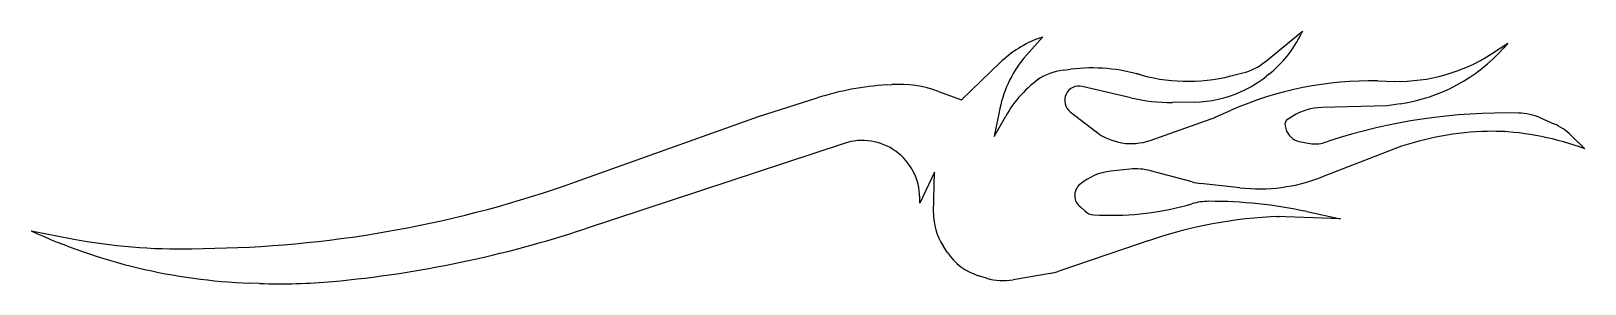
# Model space of a CAD drawing. Header units: metres. Extents: x 2.69 to 9.45, y 1.94 to 3.04.
import ezdxf

# ---------------------------------------------------------------- set-up
doc = ezdxf.new("R2010")
doc.units = ezdxf.units.M

msp = doc.modelspace()

# ---------------------------------------------------------------- linework, layer by layer
at = {"color": 10, "linetype": 'CONTINUOUS'}
for p, q in [((7.0888, 3.0118), (7.0175, 2.9312)), ((7.0736, 3.0061), (7.0888, 3.0118)), ((8.0562, 2.9033), (8.2189, 3.036)), ((8.2189, 3.036), (8.2135, 3.0247)), ((9.0423, 2.9376), (9.113, 2.9832)), ((9.113, 2.9832), (9.0951, 2.9631)), ((6.7344, 2.7375), (6.9035, 2.8992)), ((7.1769, 2.8665), (7.2111, 2.8707)), ((7.5233, 2.8432), (7.4963, 2.8515)), ((7.9069, 2.8413), (7.9597, 2.8547)), ((8.0728, 2.8485), (8.0613, 2.8394)), ((6.4099, 2.8026), (6.4315, 2.804)), ((6.6351, 2.7741), (6.7344, 2.7375)), ((7.0807, 2.8345), (7.0664, 2.8247)), ((7.4726, 2.7465), (7.2608, 2.7962)), ((8.5472, 2.8196), (8.6193, 2.818)), ((5.852, 2.6646), (6.1073, 2.746)), ((7.7489, 2.7279), (7.6533, 2.7267)), ((8.5877, 2.7123), (8.303, 2.7046)), ((8.6448, 2.7207), (8.5877, 2.7123)), ((5.0546, 2.3809), (5.852, 2.6646)), ((6.9021, 2.7005), (6.8769, 2.5779)), ((6.8769, 2.5779), (6.9274, 2.6674)), ((7.2084, 2.6858), (7.3204, 2.5995)), ((7.5557, 2.5615), (7.8213, 2.6546)), ((7.8395, 2.6618), (7.9092, 2.6925)), ((8.1774, 2.6667), (8.1545, 2.6524)), ((9.2544, 2.6594), (9.3136, 2.6334)), ((8.1435, 2.6252), (8.1467, 2.6125)), ((9.0634, 2.6014), (9.0999, 2.6)), ((9.3876, 2.5836), (9.4482, 2.5245)), ((6.2251, 2.5487), (5.0979, 2.1776)), ((8.2053, 2.5571), (8.2514, 2.5482)), ((8.6505, 2.5365), (8.302, 2.4022)), ((8.3136, 2.5521), (8.3322, 2.5581)), ((8.701, 2.5512), (8.6505, 2.5365)), ((7.4681, 2.4364), (7.3851, 2.4276)), ((6.6181, 2.4241), (6.5535, 2.2891)), ((6.6137, 2.2473), (6.6181, 2.4241)), ((7.7392, 2.3814), (7.5583, 2.4294)), ((7.9469, 2.3555), (7.7757, 2.3745)), ((6.5535, 2.2891), (6.5533, 2.3127)), ((7.2527, 2.2722), (7.2714, 2.2549)), ((7.311, 2.2385), (7.335, 2.2374)), ((8.2387, 2.2522), (8.3846, 2.2208)), ((2.6859, 2.1687), (2.8648, 2.1345)), ((8.1058, 2.2307), (8.1172, 2.2312)), ((8.3846, 2.2208), (8.1058, 2.2307)), ((6.6731, 2.0757), (6.6547, 2.1038)), ((7.5076, 2.1116), (7.1585, 1.9933)), ((7.5453, 2.1245), (7.5076, 2.1116)), ((3.3871, 2.0907), (3.4855, 2.0928)), ((6.8446, 1.9631), (6.809, 1.9739)), ((7.121, 1.9837), (6.9604, 1.9558)), ((3.6807, 1.94), (3.6383, 1.9416))]:
    msp.add_line(p, q, dxfattribs=at)
for centre, radius, start, end in [((7.2491, 2.5379), 0.5, 110.54273, 133.72521), ((7.7625, 3.2405), 0.5, 308.37171, 334.42415), ((7.3918, 2.5998), 0.5, 138.48336, 168.38048), ((8.6358, 3.5679), 0.75, 268.74158, 302.82187), ((8.5357, 3.4627), 0.75, 278.36003, 318.23174), ((7.2075, 2.6183), 0.25, 97.02349, 124.36135), ((7.3028, 2.1263), 0.75, 72.90872, 97.02349), ((7.7167, 3.5684), 0.75, 252.90872, 268.73972), ((7.7221, 3.5693), 0.7511, 268.32681, 284.2409), ((7.8982, 3.097), 0.25, 284.24642, 309.20576), ((6.4869, 1.555), 1.25, 93.52983, 107.67817), ((6.4623, 2.3049), 0.5, 69.78827, 93.52983), ((7.3629, 2.4217), 0.5, 124.36135, 150.57537), ((7.2465, 2.7353), 0.0625, 76.79, 232.37212), ((7.7425, 3.2296), 0.5018, 270.72985, 294.41612), ((8.5143, 1.32), 1.5, 88.74158, 113.79089), ((7.7509, 3.2314), 0.5, 293.46142, 308.37171), ((7.644, 3.4766), 0.75, 256.79, 270.7097), ((7.7386, 2.8905), 0.25, 289.31046, 293.79089), ((8.1677, 2.6312), 0.025, 121.98706, 194.04587), ((8.3098, 2.4547), 0.25, 91.55755, 121.98706), ((9.1062, 0.181), 2.5, 88.78503, 108.0358), ((9.1539, 2.4305), 0.25, 66.3104, 88.78503), ((7.4731, 2.7975), 0.25, 232.37212, 289.31046), ((8.2194, 2.6307), 0.075, 194.04587, 259.12202), ((9.0503, 1.351), 1.25, 87.72616, 106.22793), ((9.0136, 1.3511), 1.2514, 69.67653, 87.72135), ((9.2132, 2.4045), 0.25, 45.76434, 66.3104), ((6.3033, 2.3112), 0.25, 0.33929, 108.22143), ((8.2749, 2.671), 0.125, 259.12202, 288.0358), ((7.4942, 2.1877), 0.25, 75.13439, 96.00482), ((3.3787, 7.0917), 5, 271.22402, 289.58428), ((7.2902, 2.3222), 0.0625, 130.22556, 233.1496), ((7.4112, 2.179), 0.25, 96.00482, 130.22556), ((7.8033, 2.623), 0.25, 255.13439, 263.66429), ((8.0297, 3.101), 0.7501, 263.66515, 291.29352), ((6.8636, 2.2411), 0.25, 178.57753, 213.31816), ((7.3137, 2.3009), 0.0625, 227.32293, 267.49492), ((7.3897, 3.4862), 1.25, 267.49492, 286.17832), ((7.8118, 2.0452), 0.2516, 90.02533, 107.08245), ((7.8183, 0.2958), 2.001, 77.873, 90.18877), ((3.7307, 4.4399), 2.5, 245.29525, 267.88042), ((3.5345, 6.9269), 5, 275.33546, 288.22143), ((8.1941, 0.2326), 2, 92.20317, 108.92949), ((3.3337, 4.5901), 2.5, 259.18811, 271.22402), ((6.882, 2.213), 0.25, 213.31816, 253.02052), ((6.9176, 2.2022), 0.25, 253.02052, 279.84214), ((7.0783, 2.23), 0.25, 279.84214, 288.71972), ((3.7731, 4.4403), 2.5019, 267.88187, 275.18838)]:
    msp.add_arc(centre, radius, start, end, dxfattribs=at)

doc.saveas('drawing.dxf')
